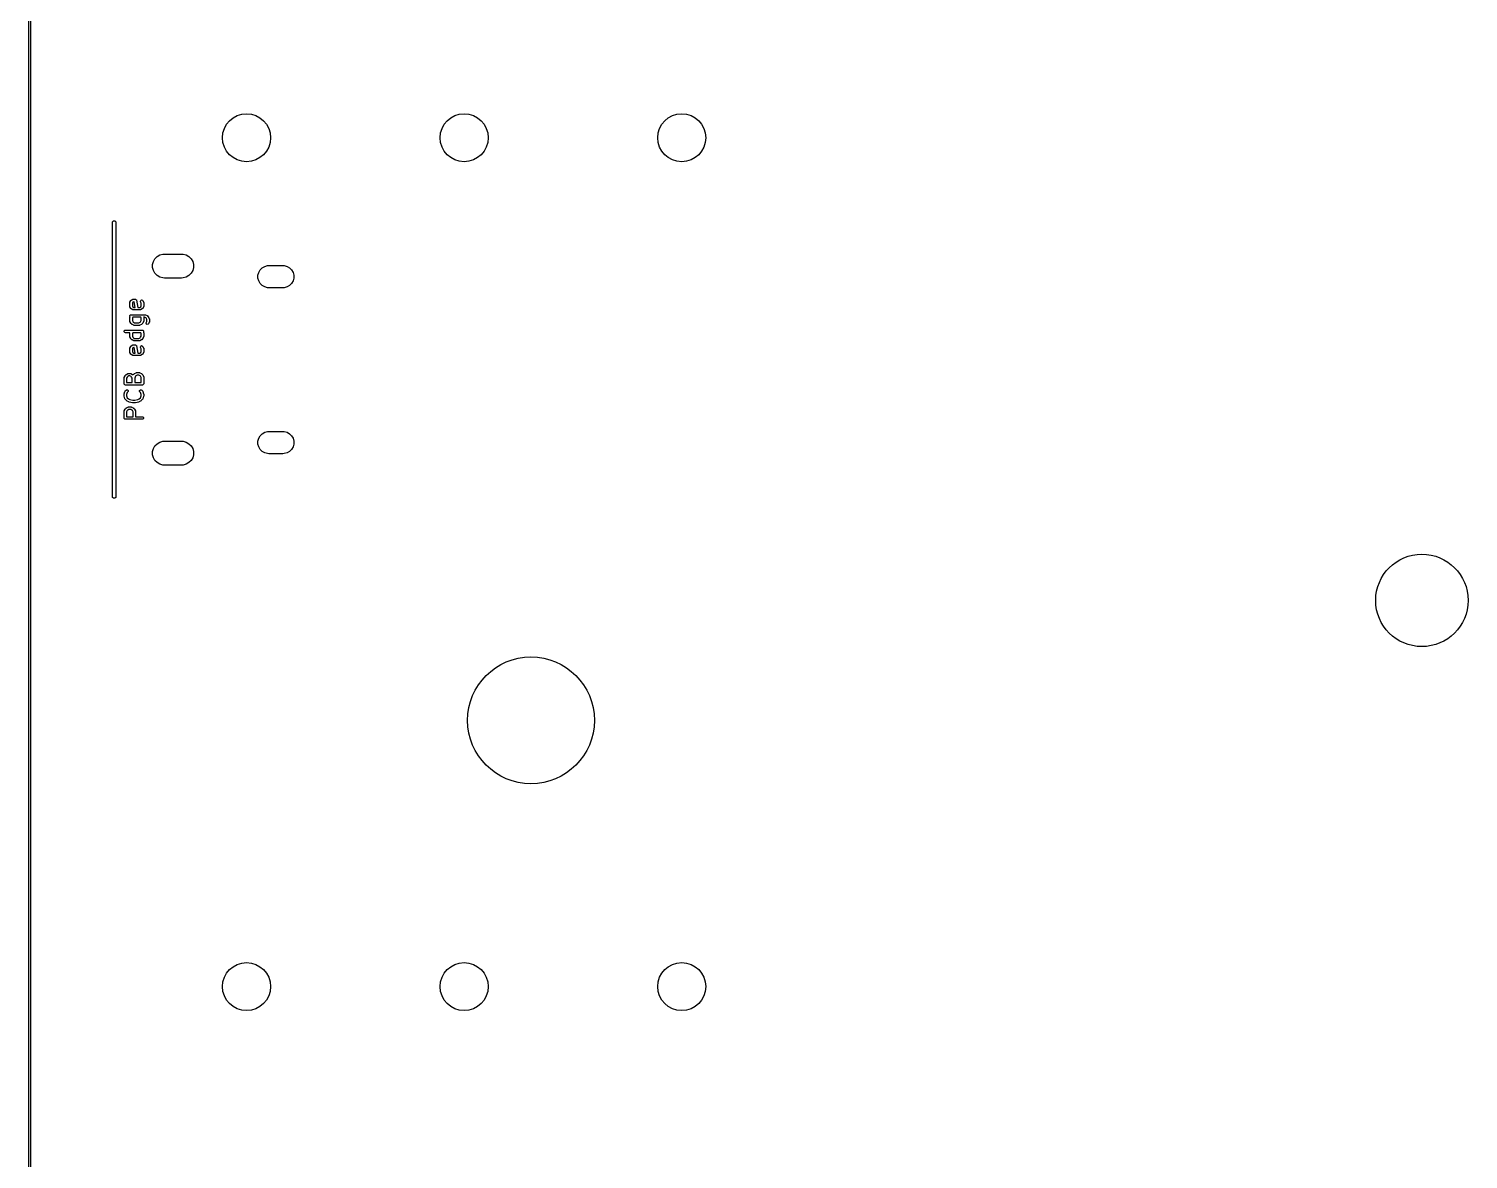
# Model space of a CAD drawing. Extents: x 0.57 to 7.95, y -5.84 to -0.5.
# Drawn here: x 0.604 to 2.258, y -3.142 to -1.843 of the extents above; entities that cross this region are included whole.
import ezdxf

# ---------------------------------------------------------------- set-up
doc = ezdxf.new("R2010")
doc.units = 0
doc.header["$MEASUREMENT"] = 0
doc.layers.add('BLACK', color=7, linetype='CONTINUOUS')

msp = doc.modelspace()

# ---------------------------------------------------------------- linework, layer by layer
at = {"layer": 'BLACK', "linetype": 'CONTINUOUS'}
for p, q in [((0.6041, -5.1874), (0.6041, -0.7677)), ((0.6061, -0.7687), (0.6061, -5.1864)), ((0.7002, -2.0659), (0.7003, -2.0652)), ((0.7002, -2.3809), (0.7002, -2.0659)), ((0.7003, -2.0652), (0.7014, -2.0641)), ((0.7014, -2.0641), (0.7029, -2.0641)), ((0.7029, -2.0641), (0.704, -2.0652)), ((0.704, -2.0652), (0.7041, -2.0659)), ((0.7041, -2.0659), (0.7041, -2.3809)), ((0.7464, -2.1141), (0.7473, -2.1107)), ((0.7464, -2.1177), (0.7464, -2.1141)), ((0.7473, -2.1107), (0.7491, -2.1076)), ((0.7491, -2.1076), (0.7517, -2.105)), ((0.7517, -2.105), (0.7548, -2.1032)), ((0.7548, -2.1032), (0.7582, -2.1023)), ((0.7582, -2.1023), (0.76, -2.1022)), ((0.76, -2.1022), (0.7797, -2.1022)), ((0.7797, -2.1022), (0.7815, -2.1023)), ((0.7815, -2.1023), (0.785, -2.1032)), ((0.785, -2.1032), (0.7881, -2.105)), ((0.7881, -2.105), (0.7907, -2.1076)), ((0.7907, -2.1076), (0.7925, -2.1107)), ((0.7925, -2.1107), (0.7934, -2.1141)), ((0.7934, -2.1141), (0.7934, -2.1177)), ((0.8723, -2.118), (0.8752, -2.1163)), ((0.8752, -2.1163), (0.8784, -2.1155)), ((0.8784, -2.1155), (0.8801, -2.1154)), ((0.8801, -2.1154), (0.8959, -2.1154)), ((0.8959, -2.1154), (0.8975, -2.1155)), ((0.8975, -2.1155), (0.9008, -2.1163)), ((0.9008, -2.1163), (0.9037, -2.118)), ((0.7473, -2.1212), (0.7464, -2.1177)), ((0.7491, -2.1243), (0.7473, -2.1212)), ((0.7517, -2.1269), (0.7491, -2.1243)), ((0.7548, -2.1287), (0.7517, -2.1269)), ((0.7582, -2.1296), (0.7548, -2.1287)), ((0.76, -2.1297), (0.7582, -2.1296)), ((0.7797, -2.1297), (0.76, -2.1297)), ((0.7815, -2.1296), (0.7797, -2.1297)), ((0.785, -2.1287), (0.7815, -2.1296)), ((0.7881, -2.1269), (0.785, -2.1287)), ((0.7907, -2.1243), (0.7881, -2.1269)), ((0.7925, -2.1212), (0.7907, -2.1243)), ((0.7934, -2.1177), (0.7925, -2.1212)), ((0.8674, -2.1265), (0.8683, -2.1233)), ((0.8674, -2.1298), (0.8674, -2.1265)), ((0.8683, -2.133), (0.8674, -2.1298)), ((0.8683, -2.1233), (0.87, -2.1204)), ((0.87, -2.1359), (0.8683, -2.133)), ((0.87, -2.1204), (0.8723, -2.118)), ((0.9037, -2.118), (0.906, -2.1204)), ((0.906, -2.1204), (0.9077, -2.1233)), ((0.9077, -2.133), (0.906, -2.1359)), ((0.9077, -2.1233), (0.9086, -2.1265)), ((0.9086, -2.1298), (0.9077, -2.133)), ((0.9086, -2.1265), (0.9086, -2.1298)), ((0.8723, -2.1383), (0.87, -2.1359)), ((0.8752, -2.14), (0.8723, -2.1383)), ((0.8784, -2.1408), (0.8752, -2.14)), ((0.8801, -2.1409), (0.8784, -2.1408)), ((0.8959, -2.1409), (0.8801, -2.1409)), ((0.8975, -2.1408), (0.8959, -2.1409)), ((0.9008, -2.14), (0.8975, -2.1408)), ((0.9037, -2.1383), (0.9008, -2.14)), ((0.906, -2.1359), (0.9037, -2.1383)), ((0.7201, -2.1582), (0.7202, -2.1579)), ((0.7201, -2.1583), (0.7202, -2.1582)), ((0.7202, -2.1582), (0.7201, -2.1582)), ((0.7201, -2.162), (0.7201, -2.1583)), ((0.7202, -2.1621), (0.7201, -2.162)), ((0.7202, -2.1624), (0.7201, -2.1621)), ((0.7201, -2.1621), (0.7202, -2.1621)), ((0.7202, -2.1579), (0.7203, -2.1577)), ((0.7203, -2.1626), (0.7202, -2.1624)), ((0.7203, -2.1576), (0.7212, -2.1557)), ((0.7203, -2.1577), (0.7203, -2.1576)), ((0.7203, -2.1577), (0.7203, -2.1577)), ((0.7203, -2.1627), (0.7203, -2.1626)), ((0.7203, -2.1626), (0.7203, -2.1626)), ((0.7212, -2.1646), (0.7203, -2.1627)), ((0.7212, -2.1557), (0.7214, -2.1555)), ((0.7214, -2.1648), (0.7212, -2.1646)), ((0.7214, -2.1555), (0.7214, -2.1554)), ((0.7214, -2.1554), (0.7215, -2.1554)), ((0.7214, -2.1649), (0.7214, -2.1648)), ((0.7215, -2.1649), (0.7214, -2.1649)), ((0.7215, -2.1554), (0.7216, -2.1553)), ((0.7216, -2.165), (0.7215, -2.1649)), ((0.7216, -2.1553), (0.7217, -2.1553)), ((0.7217, -2.165), (0.7216, -2.165)), ((0.7217, -2.1553), (0.7219, -2.1551)), ((0.7219, -2.1652), (0.7217, -2.165)), ((0.7219, -2.1551), (0.7238, -2.1541)), ((0.7238, -2.1662), (0.7219, -2.1652)), ((0.7237, -2.1575), (0.7231, -2.1586)), ((0.7231, -2.1586), (0.7231, -2.1617)), ((0.7231, -2.1617), (0.7237, -2.1628)), ((0.7248, -2.1569), (0.7237, -2.1575)), ((0.7237, -2.1628), (0.7248, -2.1634)), ((0.7238, -2.1541), (0.7238, -2.1541)), ((0.7238, -2.1541), (0.7239, -2.1541)), ((0.7239, -2.1662), (0.7238, -2.1662)), ((0.7238, -2.1662), (0.7238, -2.1662)), ((0.7239, -2.1541), (0.7241, -2.1541)), ((0.7241, -2.1662), (0.7239, -2.1662)), ((0.7241, -2.1541), (0.7243, -2.154)), ((0.7243, -2.1663), (0.7241, -2.1662)), ((0.7243, -2.154), (0.7244, -2.154)), ((0.7244, -2.1663), (0.7243, -2.1663)), ((0.7244, -2.154), (0.7244, -2.154)), ((0.7244, -2.154), (0.7263, -2.154)), ((0.7319, -2.1663), (0.7244, -2.1663)), ((0.7244, -2.1663), (0.7244, -2.1663)), ((0.7251, -2.1569), (0.7248, -2.1569)), ((0.7248, -2.1634), (0.7264, -2.1634)), ((0.7264, -2.1634), (0.7251, -2.1569)), ((0.7263, -2.154), (0.7265, -2.154)), ((0.7265, -2.154), (0.7266, -2.154)), ((0.7266, -2.154), (0.7267, -2.1541)), ((0.7267, -2.1541), (0.7269, -2.1541)), ((0.7269, -2.1541), (0.7272, -2.1544)), ((0.7272, -2.1544), (0.7275, -2.1546)), ((0.7275, -2.1546), (0.7276, -2.1548)), ((0.7276, -2.1548), (0.7277, -2.1549)), ((0.7277, -2.1549), (0.7277, -2.155)), ((0.7277, -2.155), (0.7278, -2.1552)), ((0.7278, -2.1552), (0.7294, -2.1634)), ((0.7294, -2.1634), (0.7316, -2.1634)), ((0.7316, -2.1634), (0.7327, -2.1628)), ((0.732, -2.1663), (0.7319, -2.1663)), ((0.7323, -2.1662), (0.732, -2.1663)), ((0.732, -2.1663), (0.732, -2.1663)), ((0.7323, -2.1565), (0.7327, -2.1554)), ((0.7325, -2.1571), (0.7323, -2.1565)), ((0.7325, -2.1662), (0.7323, -2.1662)), ((0.7333, -2.1586), (0.7325, -2.1571)), ((0.7326, -2.1662), (0.7325, -2.1662)), ((0.7325, -2.1662), (0.7325, -2.1662)), ((0.7345, -2.1652), (0.7326, -2.1662)), ((0.7327, -2.1554), (0.7337, -2.1549)), ((0.7327, -2.1628), (0.7333, -2.1617)), ((0.7333, -2.1617), (0.7333, -2.1586)), ((0.7337, -2.1549), (0.7348, -2.1553)), ((0.7347, -2.165), (0.7345, -2.1652)), ((0.7348, -2.165), (0.7347, -2.165)), ((0.7348, -2.1553), (0.7351, -2.1557)), ((0.7349, -2.1649), (0.7348, -2.1649)), ((0.7348, -2.1649), (0.7348, -2.165)), ((0.7351, -2.1646), (0.7349, -2.1648)), ((0.7349, -2.1648), (0.7349, -2.1649)), ((0.7351, -2.1557), (0.7361, -2.1576)), ((0.7361, -2.1627), (0.7351, -2.1646)), ((0.7361, -2.1576), (0.7361, -2.1577)), ((0.7361, -2.1577), (0.7361, -2.1577)), ((0.7361, -2.1577), (0.7362, -2.1579)), ((0.7362, -2.1624), (0.7361, -2.1626)), ((0.7361, -2.1626), (0.7361, -2.1626)), ((0.7361, -2.1626), (0.7361, -2.1627)), ((0.7362, -2.1579), (0.7362, -2.1582)), ((0.7362, -2.1582), (0.7362, -2.1582)), ((0.7362, -2.1582), (0.7362, -2.1583)), ((0.7362, -2.1583), (0.7362, -2.162)), ((0.7362, -2.162), (0.7362, -2.1621)), ((0.7362, -2.1621), (0.7362, -2.1621)), ((0.7362, -2.1621), (0.7362, -2.1624)), ((0.7201, -2.175), (0.7202, -2.1748)), ((0.7202, -2.1751), (0.7201, -2.175)), ((0.7201, -2.1789), (0.7201, -2.1751)), ((0.7201, -2.1751), (0.7202, -2.1751)), ((0.7202, -2.179), (0.7201, -2.1789)), ((0.7202, -2.1792), (0.7201, -2.179)), ((0.7201, -2.179), (0.7202, -2.179)), ((0.7202, -2.1748), (0.7203, -2.1746)), ((0.7203, -2.1795), (0.7202, -2.1792)), ((0.7203, -2.1727), (0.7211, -2.1719)), ((0.7203, -2.1738), (0.7203, -2.1727)), ((0.7205, -2.1741), (0.7203, -2.1738)), ((0.7203, -2.1745), (0.7205, -2.1741)), ((0.7203, -2.1746), (0.7203, -2.1745)), ((0.7203, -2.1746), (0.7203, -2.1746)), ((0.7203, -2.1796), (0.7203, -2.1795)), ((0.7203, -2.1795), (0.7203, -2.1795)), ((0.7212, -2.1814), (0.7203, -2.1796)), ((0.7211, -2.1719), (0.7216, -2.1718)), ((0.7214, -2.1816), (0.7212, -2.1814)), ((0.7215, -2.1818), (0.7214, -2.1816)), ((0.7224, -2.1828), (0.7215, -2.1818)), ((0.7216, -2.1718), (0.7376, -2.1718)), ((0.7226, -2.1829), (0.7224, -2.1828)), ((0.7228, -2.183), (0.7226, -2.1829)), ((0.7235, -2.1748), (0.7231, -2.1755)), ((0.7231, -2.1755), (0.7231, -2.1786)), ((0.7231, -2.1786), (0.7238, -2.1799)), ((0.7329, -2.1748), (0.7235, -2.1748)), ((0.7238, -2.1799), (0.7244, -2.1805)), ((0.7244, -2.1805), (0.7257, -2.1812)), ((0.7257, -2.1812), (0.7306, -2.1812)), ((0.7306, -2.1812), (0.732, -2.1805)), ((0.732, -2.1805), (0.7326, -2.1799)), ((0.7326, -2.1799), (0.7333, -2.1786)), ((0.7333, -2.1755), (0.7329, -2.1748)), ((0.7333, -2.1786), (0.7333, -2.1755)), ((0.7337, -2.1829), (0.7335, -2.183)), ((0.7339, -2.1828), (0.7337, -2.1829)), ((0.7348, -2.1818), (0.7339, -2.1828)), ((0.735, -2.1816), (0.7348, -2.1818)), ((0.7351, -2.1814), (0.735, -2.1816)), ((0.7361, -2.1796), (0.7351, -2.1814)), ((0.7372, -2.1748), (0.7361, -2.1748)), ((0.7361, -2.1748), (0.7362, -2.1748)), ((0.7362, -2.1792), (0.7361, -2.1795)), ((0.7361, -2.1795), (0.7361, -2.1795)), ((0.7361, -2.1795), (0.7361, -2.1796)), ((0.7362, -2.1748), (0.7362, -2.175)), ((0.7362, -2.175), (0.7362, -2.1751)), ((0.7362, -2.1751), (0.7362, -2.1751)), ((0.7362, -2.1751), (0.7362, -2.1789)), ((0.7362, -2.1789), (0.7362, -2.179)), ((0.7362, -2.179), (0.7362, -2.179)), ((0.7362, -2.179), (0.7362, -2.1792)), ((0.7386, -2.1754), (0.7372, -2.1748)), ((0.7376, -2.1718), (0.7377, -2.1718)), ((0.7376, -2.1718), (0.7376, -2.1718)), ((0.7377, -2.1718), (0.7379, -2.1719)), ((0.7379, -2.1719), (0.7381, -2.1719)), ((0.7381, -2.1719), (0.7381, -2.1719)), ((0.7381, -2.1719), (0.7382, -2.172)), ((0.7382, -2.172), (0.7401, -2.1729)), ((0.7392, -2.176), (0.7386, -2.1754)), ((0.7389, -2.1816), (0.739, -2.1811)), ((0.7392, -2.1827), (0.7389, -2.1816)), ((0.739, -2.1811), (0.7398, -2.1795)), ((0.7398, -2.1774), (0.7392, -2.176)), ((0.7403, -2.1832), (0.7392, -2.1827)), ((0.7398, -2.1795), (0.7398, -2.1774)), ((0.7401, -2.1729), (0.7403, -2.173)), ((0.7403, -2.173), (0.7405, -2.1732)), ((0.7413, -2.1828), (0.7403, -2.1832)), ((0.7405, -2.1732), (0.7414, -2.1741)), ((0.7417, -2.1824), (0.7413, -2.1828)), ((0.7414, -2.1741), (0.7415, -2.1743)), ((0.7415, -2.1743), (0.7417, -2.1745)), ((0.7417, -2.1745), (0.7426, -2.1764)), ((0.7426, -2.1805), (0.7417, -2.1824)), ((0.7426, -2.1764), (0.7426, -2.1764)), ((0.7426, -2.1764), (0.7427, -2.1765)), ((0.7427, -2.1804), (0.7426, -2.1804)), ((0.7426, -2.1804), (0.7426, -2.1805)), ((0.7427, -2.1765), (0.7427, -2.1767)), ((0.7427, -2.1767), (0.7428, -2.1769)), ((0.7428, -2.1799), (0.7427, -2.1802)), ((0.7427, -2.1802), (0.7427, -2.1804)), ((0.7428, -2.1769), (0.7428, -2.177)), ((0.7428, -2.177), (0.7428, -2.177)), ((0.7428, -2.177), (0.7428, -2.1798)), ((0.7428, -2.1798), (0.7428, -2.1799)), ((0.7428, -2.1799), (0.7428, -2.1799)), ((0.7137, -2.1905), (0.7145, -2.1897)), ((0.7137, -2.1917), (0.7137, -2.1905)), ((0.7145, -2.1924), (0.7137, -2.1917)), ((0.7145, -2.1897), (0.7151, -2.1896)), ((0.7151, -2.1926), (0.7145, -2.1924)), ((0.7151, -2.1896), (0.7347, -2.1896)), ((0.7202, -2.1926), (0.7151, -2.1926)), ((0.7201, -2.1929), (0.7202, -2.1926)), ((0.7201, -2.193), (0.7202, -2.1929)), ((0.7202, -2.1929), (0.7201, -2.1929)), ((0.7201, -2.1967), (0.7201, -2.193)), ((0.7202, -2.1968), (0.7201, -2.1967)), ((0.7202, -2.197), (0.7201, -2.1968)), ((0.7201, -2.1968), (0.7202, -2.1968)), ((0.7202, -2.1926), (0.7202, -2.1926)), ((0.7203, -2.1973), (0.7202, -2.197)), ((0.7203, -2.1974), (0.7203, -2.1973)), ((0.7203, -2.1973), (0.7203, -2.1973)), ((0.7212, -2.1992), (0.7203, -2.1974)), ((0.7214, -2.1994), (0.7212, -2.1992)), ((0.7215, -2.1996), (0.7214, -2.1994)), ((0.7247, -2.184), (0.7228, -2.183)), ((0.7235, -2.1926), (0.7231, -2.1933)), ((0.7231, -2.1933), (0.7231, -2.1964)), ((0.7231, -2.1964), (0.7238, -2.1977)), ((0.7329, -2.1926), (0.7235, -2.1926)), ((0.7238, -2.1977), (0.7244, -2.1983)), ((0.7244, -2.1983), (0.7257, -2.199)), ((0.7248, -2.184), (0.7247, -2.184)), ((0.725, -2.1841), (0.7248, -2.184)), ((0.7248, -2.184), (0.7248, -2.184)), ((0.7253, -2.1841), (0.725, -2.1841)), ((0.7254, -2.1841), (0.7253, -2.1841)), ((0.7253, -2.1841), (0.7253, -2.1841)), ((0.731, -2.1841), (0.7254, -2.1841)), ((0.7257, -2.199), (0.7306, -2.199)), ((0.7306, -2.199), (0.732, -2.1983)), ((0.7311, -2.1841), (0.731, -2.1841)), ((0.7313, -2.1841), (0.7311, -2.1841)), ((0.7311, -2.1841), (0.7311, -2.1841)), ((0.7316, -2.184), (0.7313, -2.1841)), ((0.7317, -2.184), (0.7316, -2.184)), ((0.7316, -2.184), (0.7316, -2.184)), ((0.7335, -2.183), (0.7317, -2.184)), ((0.732, -2.1983), (0.7326, -2.1977)), ((0.7326, -2.1977), (0.7333, -2.1964)), ((0.7333, -2.1933), (0.7329, -2.1926)), ((0.7333, -2.1964), (0.7333, -2.1933)), ((0.7347, -2.1896), (0.7353, -2.1897)), ((0.735, -2.1994), (0.7348, -2.1996)), ((0.7351, -2.1992), (0.735, -2.1994)), ((0.7361, -2.1974), (0.7351, -2.1992)), ((0.7353, -2.1897), (0.7361, -2.1905)), ((0.7361, -2.1917), (0.7359, -2.1919)), ((0.7359, -2.1919), (0.7361, -2.1923)), ((0.7361, -2.1905), (0.7361, -2.1917)), ((0.7361, -2.1923), (0.7361, -2.1924)), ((0.7361, -2.1924), (0.7361, -2.1924)), ((0.7361, -2.1924), (0.7362, -2.1926)), ((0.7362, -2.197), (0.7361, -2.1973)), ((0.7361, -2.1973), (0.7361, -2.1973)), ((0.7361, -2.1973), (0.7361, -2.1974)), ((0.7362, -2.1926), (0.7362, -2.1929)), ((0.7362, -2.1929), (0.7362, -2.1929)), ((0.7362, -2.1929), (0.7362, -2.193)), ((0.7362, -2.193), (0.7362, -2.1967)), ((0.7362, -2.1967), (0.7362, -2.1968)), ((0.7362, -2.1968), (0.7362, -2.1968)), ((0.7362, -2.1968), (0.7362, -2.197)), ((0.7201, -2.2107), (0.7202, -2.2104)), ((0.7201, -2.2108), (0.7202, -2.2107)), ((0.7202, -2.2107), (0.7201, -2.2107)), ((0.7201, -2.2145), (0.7201, -2.2108)), ((0.7202, -2.2146), (0.7201, -2.2145)), ((0.7202, -2.2149), (0.7201, -2.2146)), ((0.7201, -2.2146), (0.7202, -2.2146)), ((0.7202, -2.2104), (0.7203, -2.2102)), ((0.7203, -2.2151), (0.7202, -2.2149)), ((0.7203, -2.2101), (0.7212, -2.2082)), ((0.7203, -2.2102), (0.7203, -2.2101)), ((0.7203, -2.2102), (0.7203, -2.2102)), ((0.7203, -2.2152), (0.7203, -2.2151)), ((0.7203, -2.2151), (0.7203, -2.2151)), ((0.7212, -2.2171), (0.7203, -2.2152)), ((0.7212, -2.2082), (0.7214, -2.208)), ((0.7214, -2.208), (0.7214, -2.2079)), ((0.7214, -2.2079), (0.7215, -2.2079)), ((0.7224, -2.2006), (0.7215, -2.1996)), ((0.7215, -2.2079), (0.7216, -2.2078)), ((0.7216, -2.2078), (0.7217, -2.2078)), ((0.7217, -2.2078), (0.7219, -2.2076)), ((0.7219, -2.2076), (0.7238, -2.2066)), ((0.7226, -2.2007), (0.7224, -2.2006)), ((0.7228, -2.2008), (0.7226, -2.2007)), ((0.7247, -2.2018), (0.7228, -2.2008)), ((0.7237, -2.21), (0.7231, -2.2111)), ((0.7231, -2.2111), (0.7231, -2.2142)), ((0.7231, -2.2142), (0.7237, -2.2153)), ((0.7248, -2.2094), (0.7237, -2.21)), ((0.7237, -2.2153), (0.7248, -2.2159)), ((0.7238, -2.2066), (0.7238, -2.2066)), ((0.7238, -2.2066), (0.7239, -2.2066)), ((0.7239, -2.2066), (0.7241, -2.2065)), ((0.7241, -2.2065), (0.7243, -2.2065)), ((0.7243, -2.2065), (0.7244, -2.2065)), ((0.7244, -2.2065), (0.7244, -2.2065)), ((0.7244, -2.2065), (0.7263, -2.2065)), ((0.7248, -2.2018), (0.7247, -2.2018)), ((0.725, -2.2019), (0.7248, -2.2018)), ((0.7248, -2.2018), (0.7248, -2.2018)), ((0.7251, -2.2094), (0.7248, -2.2094)), ((0.7248, -2.2159), (0.7264, -2.2159)), ((0.7253, -2.2019), (0.725, -2.2019)), ((0.7264, -2.2159), (0.7251, -2.2094)), ((0.7254, -2.2019), (0.7253, -2.2019)), ((0.7253, -2.2019), (0.7253, -2.2019)), ((0.731, -2.2019), (0.7254, -2.2019)), ((0.7263, -2.2065), (0.7265, -2.2065)), ((0.7265, -2.2065), (0.7266, -2.2065)), ((0.7266, -2.2065), (0.7267, -2.2066)), ((0.7267, -2.2066), (0.7269, -2.2066)), ((0.7269, -2.2066), (0.7272, -2.2069)), ((0.7272, -2.2069), (0.7275, -2.2071)), ((0.7275, -2.2071), (0.7276, -2.2073)), ((0.7276, -2.2073), (0.7277, -2.2074)), ((0.7277, -2.2074), (0.7277, -2.2075)), ((0.7277, -2.2075), (0.7278, -2.2077)), ((0.7278, -2.2077), (0.7294, -2.2159)), ((0.7294, -2.2159), (0.7316, -2.2159)), ((0.7311, -2.2019), (0.731, -2.2019)), ((0.7313, -2.2019), (0.7311, -2.2019)), ((0.7311, -2.2019), (0.7311, -2.2019)), ((0.7316, -2.2018), (0.7313, -2.2019)), ((0.7317, -2.2018), (0.7316, -2.2018)), ((0.7316, -2.2018), (0.7316, -2.2018)), ((0.7316, -2.2159), (0.7327, -2.2153)), ((0.7335, -2.2008), (0.7317, -2.2018)), ((0.7323, -2.209), (0.7327, -2.2079)), ((0.7325, -2.2096), (0.7323, -2.209)), ((0.7333, -2.2111), (0.7325, -2.2096)), ((0.7327, -2.2079), (0.7337, -2.2074)), ((0.7327, -2.2153), (0.7333, -2.2142)), ((0.7333, -2.2142), (0.7333, -2.2111)), ((0.7337, -2.2007), (0.7335, -2.2008)), ((0.7339, -2.2006), (0.7337, -2.2007)), ((0.7337, -2.2074), (0.7348, -2.2078)), ((0.7348, -2.1996), (0.7339, -2.2006)), ((0.7348, -2.2078), (0.7351, -2.2082)), ((0.7351, -2.2082), (0.7361, -2.2101)), ((0.7361, -2.2152), (0.7351, -2.2171)), ((0.7361, -2.2101), (0.7361, -2.2102)), ((0.7361, -2.2102), (0.7361, -2.2102)), ((0.7361, -2.2102), (0.7362, -2.2104)), ((0.7362, -2.2149), (0.7361, -2.2151)), ((0.7361, -2.2151), (0.7361, -2.2151)), ((0.7361, -2.2151), (0.7361, -2.2152)), ((0.7362, -2.2104), (0.7362, -2.2107)), ((0.7362, -2.2107), (0.7362, -2.2107)), ((0.7362, -2.2107), (0.7362, -2.2108)), ((0.7362, -2.2108), (0.7362, -2.2145)), ((0.7362, -2.2145), (0.7362, -2.2146)), ((0.7362, -2.2146), (0.7362, -2.2146)), ((0.7362, -2.2146), (0.7362, -2.2149)), ((0.7214, -2.2173), (0.7212, -2.2171)), ((0.7214, -2.2174), (0.7214, -2.2173)), ((0.7215, -2.2174), (0.7214, -2.2174)), ((0.7216, -2.2175), (0.7215, -2.2174)), ((0.7217, -2.2175), (0.7216, -2.2175)), ((0.7219, -2.2177), (0.7217, -2.2175)), ((0.7238, -2.2187), (0.7219, -2.2177)), ((0.7239, -2.2187), (0.7238, -2.2187)), ((0.7238, -2.2187), (0.7238, -2.2187)), ((0.7241, -2.2187), (0.7239, -2.2187)), ((0.7243, -2.2188), (0.7241, -2.2187)), ((0.7244, -2.2188), (0.7243, -2.2188)), ((0.7319, -2.2188), (0.7244, -2.2188)), ((0.7244, -2.2188), (0.7244, -2.2188)), ((0.732, -2.2188), (0.7319, -2.2188)), ((0.7323, -2.2187), (0.732, -2.2188)), ((0.732, -2.2188), (0.732, -2.2188)), ((0.7325, -2.2187), (0.7323, -2.2187)), ((0.7326, -2.2187), (0.7325, -2.2187)), ((0.7325, -2.2187), (0.7325, -2.2187)), ((0.7345, -2.2177), (0.7326, -2.2187)), ((0.7347, -2.2175), (0.7345, -2.2177)), ((0.7348, -2.2175), (0.7347, -2.2175)), ((0.7349, -2.2174), (0.7348, -2.2174)), ((0.7348, -2.2174), (0.7348, -2.2175)), ((0.7351, -2.2171), (0.7349, -2.2173)), ((0.7349, -2.2173), (0.7349, -2.2174)), ((0.7136, -2.2442), (0.7137, -2.244)), ((0.7136, -2.2444), (0.7136, -2.2442)), ((0.7136, -2.2445), (0.7136, -2.2444)), ((0.7136, -2.2444), (0.7136, -2.2444)), ((0.7136, -2.2511), (0.7136, -2.2445)), ((0.7137, -2.2439), (0.7147, -2.242)), ((0.7137, -2.244), (0.7137, -2.2439)), ((0.7137, -2.2439), (0.7137, -2.2439)), ((0.7147, -2.242), (0.7148, -2.2418)), ((0.7148, -2.2418), (0.7149, -2.2416)), ((0.7149, -2.2416), (0.7159, -2.2407)), ((0.7159, -2.2407), (0.7161, -2.2405)), ((0.7161, -2.2405), (0.7163, -2.2404)), ((0.7163, -2.2404), (0.7181, -2.2394)), ((0.7172, -2.2435), (0.7165, -2.2449)), ((0.7165, -2.2449), (0.7165, -2.2496)), ((0.7178, -2.2429), (0.7172, -2.2435)), ((0.7192, -2.2422), (0.7178, -2.2429)), ((0.7181, -2.2394), (0.7182, -2.2394)), ((0.7182, -2.2394), (0.7182, -2.2394)), ((0.7182, -2.2394), (0.7185, -2.2394)), ((0.7185, -2.2394), (0.7187, -2.2393)), ((0.7187, -2.2393), (0.7187, -2.2393)), ((0.7187, -2.2393), (0.7188, -2.2393)), ((0.7188, -2.2393), (0.7207, -2.2393)), ((0.7203, -2.2422), (0.7192, -2.2422)), ((0.7217, -2.2429), (0.7203, -2.2422)), ((0.7207, -2.2393), (0.7208, -2.2393)), ((0.7208, -2.2393), (0.7208, -2.2393)), ((0.7208, -2.2393), (0.721, -2.2394)), ((0.721, -2.2394), (0.7212, -2.2394)), ((0.7212, -2.2394), (0.7213, -2.2394)), ((0.7213, -2.2394), (0.7213, -2.2394)), ((0.7213, -2.2394), (0.7232, -2.2404)), ((0.7223, -2.2435), (0.7217, -2.2429)), ((0.723, -2.2449), (0.7223, -2.2435)), ((0.723, -2.2496), (0.723, -2.2449)), ((0.7232, -2.2404), (0.7234, -2.2405)), ((0.7234, -2.2405), (0.7236, -2.2407)), ((0.7236, -2.2407), (0.724, -2.2411)), ((0.724, -2.2411), (0.7241, -2.2409)), ((0.7241, -2.2409), (0.7243, -2.2407)), ((0.7243, -2.2407), (0.7253, -2.2397)), ((0.7243, -2.2407), (0.7243, -2.2407)), ((0.7243, -2.2407), (0.7243, -2.2407)), ((0.7253, -2.2397), (0.7255, -2.2396)), ((0.7255, -2.2396), (0.7256, -2.2394)), ((0.7256, -2.2394), (0.7275, -2.2385)), ((0.7267, -2.2425), (0.7259, -2.2448)), ((0.7259, -2.2448), (0.7259, -2.2496)), ((0.7272, -2.242), (0.7267, -2.2425)), ((0.7285, -2.2413), (0.7272, -2.242)), ((0.7275, -2.2385), (0.7276, -2.2385)), ((0.7276, -2.2385), (0.7278, -2.2384)), ((0.7276, -2.2385), (0.7276, -2.2385)), ((0.7278, -2.2384), (0.7281, -2.2384)), ((0.7281, -2.2384), (0.7281, -2.2384)), ((0.7281, -2.2384), (0.7282, -2.2384)), ((0.7282, -2.2384), (0.731, -2.2384)), ((0.7306, -2.2413), (0.7285, -2.2413)), ((0.732, -2.242), (0.7306, -2.2413)), ((0.731, -2.2384), (0.7311, -2.2384)), ((0.7311, -2.2384), (0.7311, -2.2384)), ((0.7311, -2.2384), (0.7313, -2.2384)), ((0.7313, -2.2384), (0.7316, -2.2385)), ((0.7316, -2.2385), (0.7316, -2.2385)), ((0.7316, -2.2385), (0.7317, -2.2385)), ((0.7317, -2.2385), (0.7335, -2.2394)), ((0.7326, -2.2426), (0.732, -2.242)), ((0.7333, -2.2439), (0.7326, -2.2426)), ((0.7333, -2.2496), (0.7333, -2.2439)), ((0.7335, -2.2394), (0.7337, -2.2396)), ((0.7337, -2.2396), (0.7339, -2.2397)), ((0.7339, -2.2397), (0.7348, -2.2407)), ((0.7348, -2.2407), (0.735, -2.2409)), ((0.735, -2.2409), (0.7351, -2.241)), ((0.7351, -2.241), (0.7361, -2.2429)), ((0.7361, -2.2429), (0.7361, -2.243)), ((0.7361, -2.243), (0.7361, -2.243)), ((0.7361, -2.243), (0.7362, -2.2432)), ((0.7362, -2.2432), (0.7362, -2.2435)), ((0.7362, -2.2435), (0.7362, -2.2435)), ((0.7362, -2.2435), (0.7362, -2.2436)), ((0.7362, -2.2436), (0.7362, -2.2511)), ((0.7137, -2.2516), (0.7136, -2.2511)), ((0.7136, -2.263), (0.7137, -2.2628)), ((0.7136, -2.2633), (0.7136, -2.263)), ((0.7136, -2.2651), (0.7136, -2.2633)), ((0.7136, -2.2654), (0.7136, -2.2651)), ((0.7137, -2.2656), (0.7136, -2.2654)), ((0.7145, -2.2524), (0.7137, -2.2516)), ((0.7137, -2.2628), (0.7146, -2.26)), ((0.7146, -2.2684), (0.7137, -2.2656)), ((0.7151, -2.2526), (0.7145, -2.2524)), ((0.7146, -2.2599), (0.7148, -2.2597)), ((0.7146, -2.26), (0.7146, -2.2599)), ((0.7146, -2.2599), (0.7146, -2.2599)), ((0.7148, -2.2597), (0.7149, -2.2595)), ((0.7149, -2.2594), (0.7159, -2.2585)), ((0.7149, -2.2595), (0.7149, -2.2594)), ((0.7149, -2.2595), (0.7149, -2.2595)), ((0.7347, -2.2526), (0.7151, -2.2526)), ((0.7159, -2.2585), (0.7164, -2.2582)), ((0.7164, -2.2582), (0.7175, -2.2582)), ((0.7165, -2.2496), (0.723, -2.2496)), ((0.7173, -2.2612), (0.7165, -2.2635)), ((0.7165, -2.2635), (0.7165, -2.2649)), ((0.7165, -2.2649), (0.7173, -2.2672)), ((0.718, -2.2606), (0.7173, -2.2612)), ((0.7175, -2.2582), (0.7183, -2.2589)), ((0.7183, -2.2601), (0.718, -2.2606)), ((0.7183, -2.2589), (0.7183, -2.2601)), ((0.7259, -2.2496), (0.7333, -2.2496)), ((0.7315, -2.2589), (0.7323, -2.2582)), ((0.7315, -2.2601), (0.7315, -2.2589)), ((0.7318, -2.2606), (0.7315, -2.2601)), ((0.7325, -2.2612), (0.7318, -2.2606)), ((0.7323, -2.2582), (0.7334, -2.2582)), ((0.7333, -2.2635), (0.7325, -2.2612)), ((0.7325, -2.2672), (0.7333, -2.2649)), ((0.7333, -2.2649), (0.7333, -2.2635)), ((0.7334, -2.2582), (0.7339, -2.2585)), ((0.7339, -2.2585), (0.7348, -2.2594)), ((0.7353, -2.2524), (0.7347, -2.2526)), ((0.7348, -2.2594), (0.7349, -2.2595)), ((0.7349, -2.2595), (0.7349, -2.2595)), ((0.7349, -2.2595), (0.735, -2.2597)), ((0.735, -2.2597), (0.7352, -2.2599)), ((0.7352, -2.2599), (0.7352, -2.2599)), ((0.7352, -2.2599), (0.7352, -2.26)), ((0.7352, -2.26), (0.7361, -2.2628)), ((0.7361, -2.2656), (0.7352, -2.2684)), ((0.7361, -2.2516), (0.7353, -2.2524)), ((0.7362, -2.2511), (0.7361, -2.2516)), ((0.7361, -2.2628), (0.7362, -2.263)), ((0.7362, -2.2654), (0.7361, -2.2656)), ((0.7362, -2.263), (0.7362, -2.2633)), ((0.7362, -2.2633), (0.7362, -2.2651)), ((0.7362, -2.2651), (0.7362, -2.2654)), ((0.7137, -2.2823), (0.7147, -2.2804)), ((0.7146, -2.2685), (0.7146, -2.2684)), ((0.7148, -2.2687), (0.7146, -2.2685)), ((0.7146, -2.2685), (0.7146, -2.2685)), ((0.7147, -2.2804), (0.7148, -2.2802)), ((0.7149, -2.2689), (0.7148, -2.2687)), ((0.7148, -2.2802), (0.7149, -2.28)), ((0.7149, -2.269), (0.7149, -2.2689)), ((0.7149, -2.2689), (0.7149, -2.2689)), ((0.7168, -2.2709), (0.7149, -2.269)), ((0.7149, -2.28), (0.7159, -2.2791)), ((0.7159, -2.2791), (0.7161, -2.279)), ((0.7161, -2.279), (0.7163, -2.2788)), ((0.7163, -2.2788), (0.7181, -2.2779)), ((0.7172, -2.2819), (0.7165, -2.2833)), ((0.717, -2.271), (0.7168, -2.2709)), ((0.7172, -2.2711), (0.717, -2.271)), ((0.7191, -2.2721), (0.7172, -2.2711)), ((0.7178, -2.2814), (0.7172, -2.2819)), ((0.7173, -2.2672), (0.7187, -2.2686)), ((0.7192, -2.2807), (0.7178, -2.2814)), ((0.7181, -2.2779), (0.7182, -2.2779)), ((0.7182, -2.2779), (0.7182, -2.2778)), ((0.7182, -2.2778), (0.7185, -2.2778)), ((0.7185, -2.2778), (0.7187, -2.2777)), ((0.7187, -2.2686), (0.7203, -2.2694)), ((0.7187, -2.2777), (0.7187, -2.2777)), ((0.7187, -2.2777), (0.7188, -2.2777)), ((0.7188, -2.2777), (0.7216, -2.2777)), ((0.7192, -2.2721), (0.7191, -2.2721)), ((0.7194, -2.2722), (0.7192, -2.2721)), ((0.7213, -2.2807), (0.7192, -2.2807)), ((0.7231, -2.2731), (0.7194, -2.2722)), ((0.7203, -2.2694), (0.7237, -2.2702)), ((0.7226, -2.2814), (0.7213, -2.2807)), ((0.7216, -2.2777), (0.7217, -2.2777)), ((0.7217, -2.2777), (0.7217, -2.2777)), ((0.7217, -2.2777), (0.7219, -2.2778)), ((0.7219, -2.2778), (0.7222, -2.2778)), ((0.7222, -2.2778), (0.7222, -2.2779)), ((0.7222, -2.2779), (0.7223, -2.2779)), ((0.7223, -2.2779), (0.7242, -2.2788)), ((0.7232, -2.2819), (0.7226, -2.2814)), ((0.7233, -2.2731), (0.7231, -2.2731)), ((0.7239, -2.2833), (0.7232, -2.2819)), ((0.7235, -2.2732), (0.7233, -2.2731)), ((0.7263, -2.2732), (0.7235, -2.2732)), ((0.7237, -2.2702), (0.7261, -2.2702)), ((0.7242, -2.2788), (0.7243, -2.279)), ((0.7243, -2.279), (0.7245, -2.2791)), ((0.7245, -2.2791), (0.7255, -2.28)), ((0.7255, -2.28), (0.7256, -2.2802)), ((0.7256, -2.2802), (0.7257, -2.2804)), ((0.7257, -2.2804), (0.7267, -2.2823)), ((0.7261, -2.2702), (0.7295, -2.2694)), ((0.7265, -2.2731), (0.7263, -2.2732)), ((0.7267, -2.2731), (0.7265, -2.2731)), ((0.7304, -2.2722), (0.7267, -2.2731)), ((0.7295, -2.2694), (0.7311, -2.2686)), ((0.7306, -2.2721), (0.7304, -2.2722)), ((0.7307, -2.2721), (0.7306, -2.2721)), ((0.7326, -2.2711), (0.7307, -2.2721)), ((0.7311, -2.2686), (0.7325, -2.2672)), ((0.7328, -2.271), (0.7326, -2.2711)), ((0.733, -2.2709), (0.7328, -2.271)), ((0.7348, -2.269), (0.733, -2.2709)), ((0.7349, -2.2689), (0.7348, -2.269)), ((0.735, -2.2687), (0.7349, -2.2689)), ((0.7349, -2.2689), (0.7349, -2.2689)), ((0.7352, -2.2685), (0.735, -2.2687)), ((0.7352, -2.2684), (0.7352, -2.2685)), ((0.7352, -2.2685), (0.7352, -2.2685)), ((0.7136, -2.2826), (0.7137, -2.2824)), ((0.7136, -2.2828), (0.7136, -2.2826)), ((0.7136, -2.2829), (0.7136, -2.2828)), ((0.7136, -2.2904), (0.7136, -2.2829)), ((0.7136, -2.2829), (0.7136, -2.2829)), ((0.7137, -2.291), (0.7136, -2.2904)), ((0.7137, -2.2824), (0.7137, -2.2823)), ((0.7137, -2.2824), (0.7137, -2.2824)), ((0.7145, -2.2918), (0.7137, -2.291)), ((0.7151, -2.2919), (0.7145, -2.2918)), ((0.7347, -2.2919), (0.7151, -2.2919)), ((0.7165, -2.2833), (0.7165, -2.289)), ((0.7165, -2.289), (0.7239, -2.289)), ((0.7239, -2.289), (0.7239, -2.2833)), ((0.7267, -2.2823), (0.7267, -2.2824)), ((0.7267, -2.2824), (0.7267, -2.2824)), ((0.7267, -2.2824), (0.7268, -2.2826)), ((0.7268, -2.2826), (0.7268, -2.2828)), ((0.7268, -2.2828), (0.7268, -2.2829)), ((0.7268, -2.2829), (0.7268, -2.2829)), ((0.7268, -2.2829), (0.7268, -2.289)), ((0.7268, -2.289), (0.7347, -2.289)), ((0.7347, -2.289), (0.7353, -2.2891)), ((0.7353, -2.2918), (0.7347, -2.2919)), ((0.7353, -2.2891), (0.7361, -2.2899)), ((0.7361, -2.291), (0.7353, -2.2918)), ((0.7361, -2.2899), (0.7361, -2.291)), ((0.8674, -2.317), (0.8683, -2.3138)), ((0.8683, -2.3138), (0.87, -2.3109)), ((0.87, -2.3109), (0.8723, -2.3085)), ((0.8723, -2.3085), (0.8752, -2.3069)), ((0.8752, -2.3069), (0.8784, -2.306)), ((0.8784, -2.306), (0.8801, -2.3059)), ((0.8801, -2.3059), (0.8959, -2.3059)), ((0.8959, -2.3059), (0.8975, -2.306)), ((0.8975, -2.306), (0.9008, -2.3069)), ((0.9008, -2.3069), (0.9037, -2.3085)), ((0.9037, -2.3085), (0.906, -2.3109)), ((0.906, -2.3109), (0.9077, -2.3138)), ((0.9077, -2.3138), (0.9086, -2.317)), ((0.7464, -2.3291), (0.7473, -2.3256)), ((0.7464, -2.3327), (0.7464, -2.3291)), ((0.7473, -2.3256), (0.7491, -2.3225)), ((0.7491, -2.3225), (0.7517, -2.32)), ((0.7517, -2.32), (0.7548, -2.3182)), ((0.7548, -2.3182), (0.7582, -2.3172)), ((0.7582, -2.3172), (0.76, -2.3171)), ((0.76, -2.3171), (0.7797, -2.3171)), ((0.7797, -2.3171), (0.7815, -2.3172)), ((0.7815, -2.3172), (0.785, -2.3182)), ((0.785, -2.3182), (0.7881, -2.32)), ((0.7881, -2.32), (0.7907, -2.3225)), ((0.7907, -2.3225), (0.7925, -2.3256)), ((0.7925, -2.3256), (0.7934, -2.3291)), ((0.7934, -2.3291), (0.7934, -2.3327)), ((0.8674, -2.3204), (0.8674, -2.317)), ((0.8683, -2.3236), (0.8674, -2.3204)), ((0.87, -2.3265), (0.8683, -2.3236)), ((0.8723, -2.3289), (0.87, -2.3265)), ((0.8752, -2.3305), (0.8723, -2.3289)), ((0.8784, -2.3314), (0.8752, -2.3305)), ((0.8801, -2.3315), (0.8784, -2.3314)), ((0.8959, -2.3315), (0.8801, -2.3315)), ((0.8975, -2.3314), (0.8959, -2.3315)), ((0.9008, -2.3305), (0.8975, -2.3314)), ((0.9037, -2.3289), (0.9008, -2.3305)), ((0.906, -2.3265), (0.9037, -2.3289)), ((0.9077, -2.3236), (0.906, -2.3265)), ((0.9086, -2.3204), (0.9077, -2.3236)), ((0.9086, -2.317), (0.9086, -2.3204)), ((0.7473, -2.3362), (0.7464, -2.3327)), ((0.7491, -2.3393), (0.7473, -2.3362)), ((0.7517, -2.3418), (0.7491, -2.3393)), ((0.7548, -2.3436), (0.7517, -2.3418)), ((0.7582, -2.3446), (0.7548, -2.3436)), ((0.76, -2.3447), (0.7582, -2.3446)), ((0.7797, -2.3447), (0.76, -2.3447)), ((0.7815, -2.3446), (0.7797, -2.3447)), ((0.785, -2.3436), (0.7815, -2.3446)), ((0.7881, -2.3418), (0.785, -2.3436)), ((0.7907, -2.3393), (0.7881, -2.3418)), ((0.7925, -2.3362), (0.7907, -2.3393)), ((0.7934, -2.3327), (0.7925, -2.3362)), ((0.7003, -2.3817), (0.7002, -2.3809)), ((0.7041, -2.3809), (0.704, -2.3817)), ((0.7014, -2.3827), (0.7003, -2.3817)), ((0.7029, -2.3827), (0.7014, -2.3827)), ((0.704, -2.3817), (0.7029, -2.3827))]:
    msp.add_line(p, q, dxfattribs=at)
at = {"layer": 'BLACK'}
for centre, radius in [((0.8543, -1.9685), 0.0276), ((1.1043, -1.9685), 0.0276), ((1.3543, -1.9685), 0.0276), ((2.2047, -2.5), 0.0531), ((1.1811, -2.6378), 0.0728), ((0.8543, -2.9437), 0.0276), ((1.1043, -2.9437), 0.0276), ((1.3543, -2.9437), 0.0276)]:
    msp.add_circle(centre, radius, dxfattribs=at)

doc.saveas('drawing.dxf')
